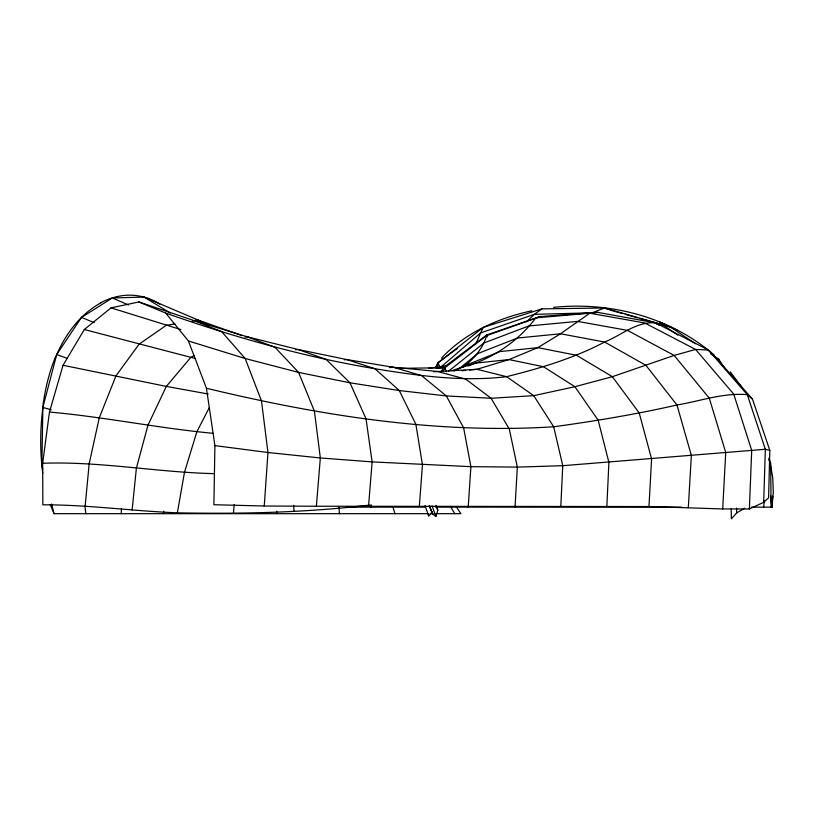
<?xml version="1.0" encoding="UTF-8"?>
<svg xmlns="http://www.w3.org/2000/svg" width="814" height="814" viewBox="0 0 814 814"><rect width="100%" height="100%" fill="white"/><g stroke="black" fill="none" stroke-linecap="round" stroke-linejoin="round"><path stroke-width="1.22" d="M371.052 507.142L371.072 504.609M241.982 335.633L198.077 320.034L144.098 297.069L112.352 297.965L81.492 317.409L56.705 354.538L42.857 407.438L41.85 465.506L42.766 469.118M369.556 505.077C305.81 512.576 241.483 514.102 177.35 512.82C132.438 511.08 87.841 504.68 42.847 504.822L42.674 463.268L49.461 412.037L63.044 365.283L84.33 329.517L111.009 307.865L138.919 301.953L165.7 313.095L188.421 340.964L206.441 388.247L214.906 445.614L213.889 504.721L264.255 506.013L316.371 506.237L648.972 506.542L722.7 508.954L749.368 508.984L763.695 502.299L768.589 497.842L769.82 450.386L752.451 399.074L714.132 355.647L708.384 350.02L655.514 322.863L597.598 312.342L540.008 316.585L486.029 335.897L444.871 367.857L443.07 371.204M763.695 502.299L765.343 449.277L747.283 394.668L708.384 350.02L695.614 349.45L674.134 355.423L612.362 376.689L574.898 386.721L533.74 395.655L491.076 398.27L446.337 395.93L399.267 390.547L349.979 382.804L298.596 372.415L245.177 358.516L188.421 340.964M121.255 513.685L121.439 508.699M749.368 508.984L751.709 450.407L733.74 394.139L695.614 349.45L644.708 322.975L589.784 313.227L535.775 317.857C518.762 340.74 494.78 356.827 467.938 366.025M772.679 496.347L772.232 507.142L751.19 507.142M606.857 506.206L608.903 462.454L598.188 420.258L574.898 386.721L543.498 366.738L509.015 359.564L474.745 363.217L451.892 370.614M560.795 506.501L562.779 465.7L553.683 426.77L533.74 395.655L506.573 376.679L476.953 369.302L433.597 371.774M722.7 508.954L725.722 452.492L709.289 398.178L674.134 355.423L627.492 330.372L577.604 321.388L528.876 325.956L484.004 342.928L448.524 371.204M648.972 506.542L651.587 458.954L639.224 413.003L612.362 376.689L576.485 355.27L537.84 347.649L499.898 351.587L464.814 365.71L453.907 371.021M515.058 506.908L517.338 467.104L509.31 429.059L491.076 398.27L465.689 379.1L437.24 371.428L393.355 367.256L346.815 359.574L298.209 349.521L247.558 336.874L194.678 320.808L138.919 301.953M688.318 507.733L691.351 455.433L676.973 405.006L645.889 365.293L604.609 342.033L560.5 333.771L517.45 338.044L477.716 353.602L458.099 369.546M468.243 506.837L470.899 466.666L463.634 427.849L446.337 395.93L421.611 375.63L393.355 367.256L389.703 367.623M264.255 506.013L267.959 452.503L261.498 400.997L245.177 358.516L221.815 331.756L194.678 320.808L192.206 321.204M419.342 506.288L422.466 464.814L415.873 424.298L399.267 390.547L374.979 368.742L346.815 359.574L344.363 359.829M368.569 505.83L372.13 461.894L366.035 418.834L349.979 382.804L326.119 359.412L298.209 349.521L295.757 349.796M316.371 506.237L320.34 457.967L314.428 411.253L298.596 372.415L275.071 347.375L247.558 336.874L245.045 337.2M772.588 496.347L771.703 507.142L773.3 492.836L772.761 477.849L770.522 464.804M233.455 513.359L234.188 504.619M763.664 507.142L764.244 500.956M85.155 506.013L89.194 463.634L99.298 417.724L116.005 375.803L139.092 344.19L166.27 325.315L174.908 323.941M132.102 510.073L136.406 468.019L147.995 425.142L166.331 386.396L190.71 357.509L193.936 355.555M276.526 513.685L276.811 511.202M43.346 403.815C40.151 426.801 39.744 450.203 42.766 473.219M163.339 513.685L163.756 511.192M177.35 512.82L184.493 472.293L196.846 431.776L209.351 407.499M429.182 505.565L432.56 514.072L435.887 516.452L437.82 510.256L436.294 505.657M436.396 367.328L438.4 362.657L483.211 327.381L541.951 308.882L604.487 307.977L670.39 326.994L695.492 343.691M475.722 343.996L483.211 327.381M55.169 358.15C64.347 335.765 79.294 314.662 100.885 302.859M435.724 367.175L437.922 362.647L457.417 348.372M440.995 372.018L443.416 367.623L486.884 334.89L540.008 316.585M432.549 511.497L428.693 516.188L425.071 505.555M744.657 508.251L736.619 512.973L731.399 518.844L731.186 508.842M526.597 321.795L534.35 314.336L541.951 308.882M441.503 358.14C465.262 332.661 498.249 318.03 531.847 310.775M441.147 366.86L480.545 332.957L534.35 314.336L592.043 312.81L604.487 307.977L609.584 309.849M462.922 367.277C473.982 359.015 483.129 348.138 486.884 334.89L487.271 336.813M658.618 325.132L662.199 324.298L677.818 335.195M117.379 296.581C131.797 293.152 147.354 296.093 159.778 304.08M428.54 368.366L447.13 365.659M435.989 368.376L444.637 367.44M597.598 312.342L589.784 313.227L560.5 333.771L537.84 347.649L509.015 359.564L476.953 369.302L469.485 370.024M396.784 368.366L442.185 367.775M462.016 370.736L465.75 370.38M553.571 307.377C610.398 301.414 670.339 317.165 713.939 354.823M195.564 320.146L198.077 320.034L208.028 325.346M347.161 507.142L425.396 507.142M435.48 507.142L681.471 507.142M50.234 504.588L54.05 513.685L428.663 513.685M430.209 513.685L433.16 513.685M435.378 513.685L460.877 513.685L456.043 506.389M42.674 463.268C100.163 461.172 156.949 472.313 214.326 473.646M213.166 433.323C158.354 428.215 104.324 416.9 49.461 412.037M389.214 367.104L392.979 367.49M395.482 367.745L399.247 368.132M214.906 445.614L267.959 452.503L320.34 457.967L372.13 461.894L470.899 466.666L517.338 467.104L562.779 465.7L765.343 449.277L769.82 450.386M443.416 367.623L444.871 367.857L446.214 371.795M208.221 394.017L166.331 386.396L63.044 365.283M195.564 358.577L84.33 329.517M206.441 388.247C319.76 415.547 436.853 434.238 553.683 426.77C595.054 421.133 636.253 414.245 676.973 405.006C700.254 401.119 723.422 392.572 747.283 394.668L752.451 399.074M716.178 358.384L718.518 358.984L725.539 369.454M42.857 407.438L51.292 409.768M610.602 310.226L622.802 313.644M625.244 314.336L637.443 317.755M639.885 318.437L670.39 326.994M180.881 329.578L111.009 307.865M165.7 313.095C233.893 337.057 303.612 356.858 374.979 368.742C418.447 375.763 462.545 382 506.573 376.679C540.262 368.274 573.778 358.292 604.609 342.033C621.235 335.358 636.69 321.255 655.514 322.863L657.081 324.44M56.705 354.538L67.338 358.394M81.492 317.409L94.282 322.68M112.352 297.965L128.52 304.975M658.953 321.561L677.258 330.26M710.744 353.907L714.132 355.647M144.098 297.069L170.289 313.044M712.24 354.812L718.518 358.984L719.637 362.128M730.229 371.825L741.554 386.853M450.305 506.288L454.802 513.685M768.803 459.91L770.654 463.013L771.082 507.142M768.803 458.343L770.654 463.013M436.121 505.586L437.82 510.256M432.051 505.85L435.887 516.452M429.578 505.779L432.56 514.072M439.825 366.676L437.922 362.647L438.451 364.835M392.806 506.522L394.963 513.685M51.608 504.049L54.05 513.685M770.522 495.797L771.916 507.142M84.971 506.227L85.857 513.685M293.6 505.301L294.088 511.446M338.939 507.478L339.418 513.685M736.609 508.058L736.619 512.973M43.203 403.683A144.088 65.395 86.4 0 1 55.087 357.987M100.875 302.716A293.396 130.566 87.6 0 1 117.379 296.53"/></g></svg>
